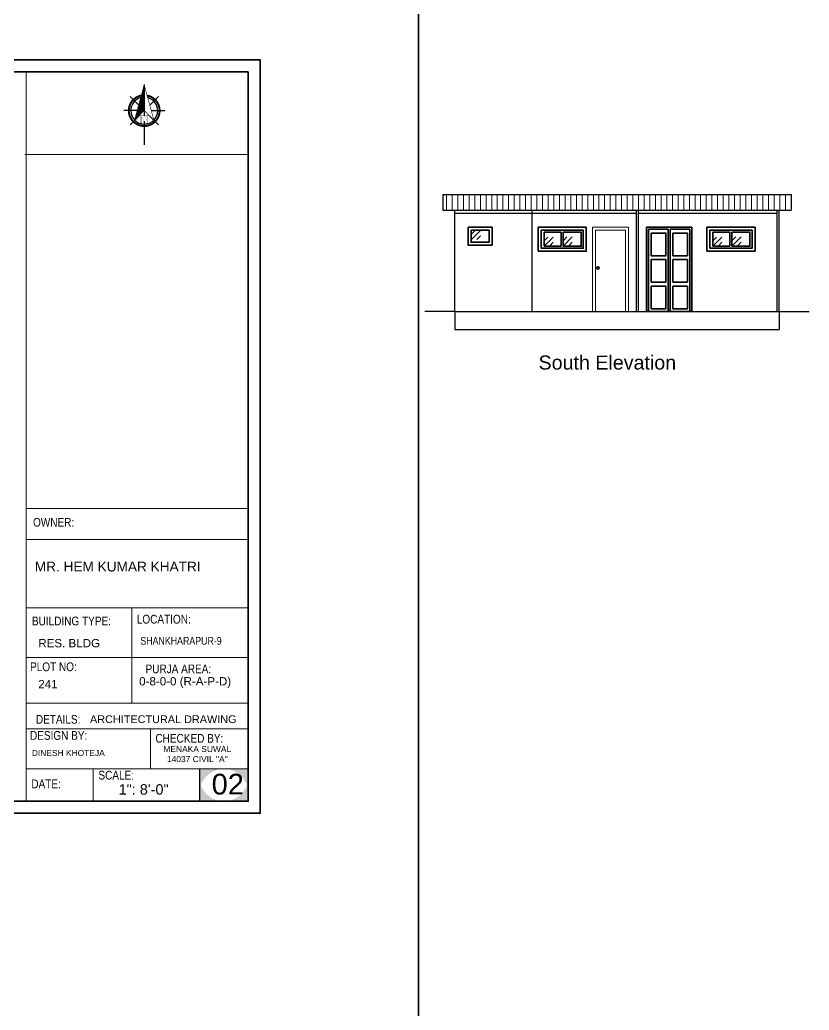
# Model space of a CAD drawing. Header units: inches. Extents: x 376358 to 406049, y -63575 to -53607.
# Drawn here: x 397013 to 397799, y -62488 to -61501 of the extents above; entities that cross this region are included whole.
import ezdxf

# ---------------------------------------------------------------- set-up
doc = ezdxf.new("R2010")
doc.units = ezdxf.units.IN
doc.header["$LTSCALE"] = 2
doc.header["$MEASUREMENT"] = 0
doc.layers.get('0').update_dxf_attribs({"linetype": 'CONTINUOUS'})
for name, color, linetype, lineweight in [('DIMENTION', 140, 'CONTINUOUS', 0), ('door', 20, 'CONTINUOUS', 35), ('Rebars', 1, 'CONTINUOUS', 13), ('Siteplan', 7, 'CONTINUOUS', 30), ('steps', 253, 'CONTINUOUS', 20), ('TEXT', 181, 'CONTINUOUS', 25)]:
    doc.layers.add(name, color=color, linetype=linetype, lineweight=lineweight)
doc.layers.add('Normal Wall', color=7, linetype='CONTINUOUS', lineweight=35, true_color=0xffaf89)
doc.layers.add('Rear Wall', color=7, linetype='CONTINUOUS', lineweight=20, true_color=0xd4e480)
doc.styles.get("Standard").update_dxf_attribs({"font": 'ARIALN.TTF'})
doc.styles.add('SwissBT', font='swiss.ttf', dxfattribs={"height": 12})

# ---------------------------------------------------------------- blocks, each defined once
blk = doc.blocks.new('*X29')
at = {"color": 0}
for p, q in [((146.75, -411.68), (147.62, -410.82)), ((146.95, -410.95), (147.62, -410.29)), ((147.15, -410.22), (147.62, -409.76)), ((147.35, -409.49), (147.62, -409.23)), ((147.55, -408.76), (147.62, -408.7)), ((144.76, -418.98), (147.62, -416.12)), ((144.96, -418.25), (147.62, -415.59)), ((145.16, -417.52), (147.62, -415.06)), ((145.36, -416.79), (147.62, -414.53)), ((145.56, -416.06), (147.62, -414)), ((145.76, -415.33), (147.62, -413.47)), ((145.96, -414.6), (147.62, -412.94)), ((146.16, -413.87), (147.62, -412.41)), ((146.36, -413.14), (147.62, -411.88)), ((146.55, -412.41), (147.62, -411.35)), ((142.76, -426.28), (147.62, -421.42)), ((142.96, -425.55), (147.62, -420.89)), ((143.16, -424.82), (147.62, -420.36)), ((143.36, -424.09), (147.62, -419.83)), ((143.56, -423.36), (147.62, -419.3)), ((143.76, -422.63), (147.62, -418.77)), ((143.96, -421.9), (147.62, -418.24)), ((144.16, -421.17), (147.62, -417.71)), ((144.36, -420.44), (147.62, -417.18)), ((144.56, -419.71), (147.62, -416.65))]:
    blk.add_line(p, q, dxfattribs=at)
blk = doc.blocks.new('NORTH_15')
for p, q in [((0, 3.66), (0, 10.62)), ((-2.87, 2.87), (-7.37, 7.37)), ((2.87, 2.87), (7.37, 7.37)), ((-13.37, 0), (2.72, 0)), ((5.49, 0), (17.83, 0)), ((-2.87, -2.87), (-7.37, -7.37)), ((0, -3.66), (0, -10.62)), ((2.87, -2.87), (7.37, -7.37))]:
    blk.add_line(p, q)
for points, const_width in [([(4.96, -5.01), (-13.37, 0), (4.9, 5), (0, 0), (4.96, -5.01)], 0.3), ([(5.93, -1.55), (6, -1.55), (6.07, -1.54), (6.13, -1.53), (6.17, -1.52), (6.22, -1.51), (6.26, -1.49), (6.28, -1.47), (6.3, -1.45), (6.32, -1.42), (6.33, -1.39), (6.35, -1.34), (6.36, -1.29), (6.37, -1.23), (6.38, -1.16), (6.38, -1.08), (6.38, -1), (6.54, -1), (6.54, -2.34), (6.38, -2.34), (6.38, -2.3), (6.38, -2.23), (6.38, -2.16), (6.37, -2.09), (6.36, -2.04), (6.35, -1.99), (6.33, -1.95), (6.32, -1.91), (6.3, -1.88), (6.28, -1.86), (6.26, -1.83), (6.22, -1.81), (6.18, -1.8), (6.13, -1.78), (6.07, -1.77), (6.01, -1.76), (5.95, -1.76), (2.66, -1.76), (2.66, -2.34), (2.5, -2.34), (2.5, -0.16), (4.71, 1.44), (3.14, 1.44), (3.07, 1.44), (3, 1.43), (2.94, 1.42), (2.89, 1.41), (2.85, 1.4), (2.81, 1.38), (2.78, 1.36), (2.76, 1.34), (2.74, 1.31), (2.72, 1.27), (2.7, 1.22), (2.69, 1.17), (2.68, 1.11), (2.67, 1.04), (2.66, 0.97), (2.66, 0.89), (2.66, 0.87), (2.5, 0.87), (2.5, 2.21), (2.66, 2.21), (2.66, 2.17), (2.66, 2.09), (2.67, 2.03), (2.68, 1.97), (2.69, 1.91), (2.7, 1.86), (2.71, 1.82), (2.73, 1.78), (2.75, 1.76), (2.77, 1.74), (2.8, 1.72), (2.85, 1.7), (2.89, 1.68), (2.94, 1.67), (3, 1.66), (3.07, 1.66), (3.14, 1.66), (6.54, 1.66), (6.54, 0.75), (3.33, -1.55), (5.93, -1.55), (5.93, -1.55)], 0.1)]:
    blk.add_lwpolyline(points, dxfattribs=dict(const_width=const_width))
at = {"const_width": 1}
for points in [[(0, -8, 1), (0, 8, 0.359415), (-7.86, 1.52, 1)], [(-7.86, -1.52, 0.359415), (0, -8, 1)]]:
    blk.add_lwpolyline(points, format="xyb", dxfattribs=at)
for start, end in [(90, 164.973), (270, 90), (195.027, 270)]:
    blk.add_arc((0, 0), 7, start, end)
at = {"rotation": 90}
blk.add_blockref('*X29', (-421.89, -147.62), dxfattribs=at)
blk = doc.blocks.new('A$C0BDB7EE9')
at = {"layer": 'Siteplan', "xscale": 2.999999999999779, "yscale": 2.999999999999779, "zscale": 2.999999999999779, "rotation": 247.8612575918487}
blk.add_blockref('NORTH_15', (20.2, 49.5), dxfattribs=at)
blk = doc.blocks.new('A$C327B4BBD')
at = {"layer": 'DIMENTION', "ltscale": 0.3, "xscale": 1.171875000000082, "yscale": 1.171875000000082, "zscale": 1.171875000000082, "rotation": 112.1387424081494}
blk.add_blockref('A$C0BDB7EE9', (16.1, 0), dxfattribs=at)

msp = doc.modelspace()

# ---------------------------------------------------------------- hatches: boundary and pattern name
msp.add_hatch(color=0).paths.add_polyline_path([(397240.59, -62247.28), (397216.28, -62247.28, -0.414214), (397240.59, -62271.59)])
at = {"layer": 'door', "ltscale": 0.5}
h = msp.add_hatch(dxfattribs=at)
h.set_pattern_fill('GOST_GLASS', color=256, scale=2.5)
h.set_pattern_definition([(45, (35608.079, -10765.673), (21.21320344, 0), [12.5, -17.5]), (45, (35613.382, -10765.673), (21.21320344, 0), [5, -25]), (45, (35608.079, -10760.37), (21.21320344, 0), [5, -25])])
h.paths.add_polyline_path([(397480.38, -61710.49), (397462.38, -61710.49), (397462.38, -61722.49), (397480.38, -61722.49)])
h = msp.add_hatch(dxfattribs=at)
h.set_pattern_fill('GOST_GLASS', color=256, scale=2.5)
h.set_pattern_definition([(45, (35001.753, -31051.81), (21.21320344, 0), [12.5, -17.5]), (45, (35007.056, -31051.81), (21.21320344, 0), [5, -25]), (45, (35001.753, -31046.507), (21.21320344, 0), [5, -25])])
h.paths.add_polyline_path([(397552.21, -61712.58), (397535.21, -61712.4), (397535.21, -61726.49), (397552.21, -61726.68)])
h = msp.add_hatch(dxfattribs=at)
h.set_pattern_fill('GOST_GLASS', color=256, scale=2.5)
h.set_pattern_definition([(45, (35020.753, -31051.625), (21.21320344, 0), [12.5, -17.5]), (45, (35026.056, -31051.625), (21.21320344, 0), [5, -25]), (45, (35020.753, -31046.322), (21.21320344, 0), [5, -25])])
h.paths.add_polyline_path([(397572.21, -61712.49), (397554.21, -61712.49), (397554.21, -61726.49), (397572.21, -61726.49)])
h = msp.add_hatch(dxfattribs=at)
h.set_pattern_fill('GOST_GLASS', color=256, scale=2.5)
h.set_pattern_definition([(45, (35169.753, -31051.81), (21.21320344, 0), [12.5, -17.5]), (45, (35175.056, -31051.81), (21.21320344, 0), [5, -25]), (45, (35169.753, -31046.507), (21.21320344, 0), [5, -25])])
h.paths.add_polyline_path([(397720.21, -61712.58), (397703.21, -61712.4), (397703.21, -61726.49), (397720.21, -61726.68)])
h = msp.add_hatch(dxfattribs=at)
h.set_pattern_fill('GOST_GLASS', color=256, scale=2.5)
h.set_pattern_definition([(45, (35188.753, -31051.625), (21.21320344, 0), [12.5, -17.5]), (45, (35194.056, -31051.625), (21.21320344, 0), [5, -25]), (45, (35188.753, -31046.322), (21.21320344, 0), [5, -25])])
h.paths.add_polyline_path([(397740.21, -61712.49), (397722.21, -61712.49), (397722.21, -61726.49), (397740.21, -61726.49)])
at = {"layer": 'steps', "ltscale": 0.3}
h = msp.add_hatch(dxfattribs=at)
h.set_pattern_fill('ANSI31', scale=45, angle=45)
h.set_pattern_definition([(90, (-2848.3163, -1053.388), (-5.625, 0), [])])
h.paths.add_polyline_path([(397781.15, -61674.9), (397434.38, -61674.9), (397434.38, -61690.38), (397781.15, -61690.38)])
at = {"layer": 'TEXT'}
for points in [[(397216.28, -62247.28), (397191.97, -62247.28), (397191.97, -62271.59, -0.414214)], [(397216.28, -62247.28), (397191.97, -62247.28), (397191.97, -62271.59, -0.414214)], [(397240.59, -62247.28), (397216.28, -62247.28, -0.414214), (397240.59, -62271.59)], [(397191.97, -62255.09), (397191.97, -62279.4), (397216.28, -62279.4, -0.414214)], [(397191.97, -62255.09), (397191.97, -62279.4), (397216.28, -62279.4, -0.414214)], [(397240.59, -62255.09, -0.414214), (397216.28, -62279.4), (397240.59, -62279.4)], [(397240.59, -62255.09, -0.414214), (397216.28, -62279.4), (397240.59, -62279.4)]]:
    msp.add_hatch(color=0, dxfattribs=at).paths.add_polyline_path(points)

# ---------------------------------------------------------------- linework, layer by layer
at = {"ltscale": 0.5}
for p, q in [((397434.38, -61674.9), (397781.15, -61674.9)), ((397434.38, -61674.9), (397434.38, -61690.38)), ((397781.15, -61674.9), (397781.15, -61690.38)), ((397434.38, -61690.38), (397781.15, -61690.38)), ((397446.38, -61791.49), (397446.38, -61690.38)), ((397523.15, -61791.49), (397523.15, -61690.38)), ((397627.27, -61791.49), (397627.27, -61690.38)), ((397629.27, -61791.49), (397629.27, -61690.38)), ((397767.15, -61791.49), (397767.15, -61690.38)), ((397769.15, -61791.49), (397769.15, -61690.38)), ((397446.38, -61693.49), (397627.27, -61693.49)), ((397629.27, -61693.49), (397767.15, -61693.49)), ((397446.38, -61791.49), (397416.38, -61791.49)), ((397446.38, -61791.49), (397769.15, -61791.49)), ((397446.38, -61791.49), (397446.38, -61809.49)), ((397769.15, -61791.49), (397799.15, -61791.49)), ((397769.15, -61791.49), (397769.15, -61809.49)), ((397446.38, -61809.49), (397769.15, -61809.49))]:
    msp.add_line(p, q, dxfattribs=at)
at = {"color": 0}
msp.add_line((397191.97, -62247.28), (397191.97, -62279.4), dxfattribs=at)
msp.add_line((397191.97, -62247.28), (397191.97, -62279.4), dxfattribs=at)
at = {"layer": 'door', "ltscale": 0.5}
for p, q in [((397637.27, -61707.49), (397637.27, -61791.49)), ((397682.27, -61707.49), (397637.27, -61707.49)), ((397637.27, -61707.49), (397637.27, -61791.49)), ((397682.27, -61707.49), (397637.27, -61707.49)), ((397639.27, -61709.49), (397639.27, -61791.49)), ((397658.77, -61709.49), (397639.27, -61709.49)), ((397639.27, -61709.49), (397639.27, -61791.49)), ((397658.77, -61709.49), (397639.27, -61709.49)), ((397658.77, -61791.49), (397658.77, -61709.49)), ((397680.27, -61709.49), (397660.77, -61709.49)), ((397680.27, -61709.49), (397660.77, -61709.49)), ((397660.77, -61791.49), (397660.77, -61709.49)), ((397680.27, -61791.49), (397680.27, -61709.49)), ((397680.27, -61791.49), (397680.27, -61709.49)), ((397682.27, -61791.49), (397682.27, -61707.49)), ((397682.27, -61791.49), (397682.27, -61707.49)), ((397535.21, -61712.49), (397535.21, -61726.49)), ((397552.21, -61712.49), (397552.21, -61726.49)), ((397554.21, -61712.49), (397554.21, -61726.49)), ((397703.21, -61712.49), (397703.21, -61726.49)), ((397720.21, -61712.49), (397720.21, -61726.49)), ((397722.21, -61712.49), (397722.21, -61726.49)), ((397637.27, -61791.49), (397682.27, -61791.49))]:
    msp.add_line(p, q, dxfattribs=at)
for points in [[(397459.38, -61707.49), (397483.38, -61707.49), (397483.38, -61725.49), (397459.38, -61725.49)], [(397462.38, -61710.49), (397480.38, -61710.49), (397480.38, -61722.49), (397462.38, -61722.49)], [(397529.21, -61731.49), (397577.21, -61731.49), (397577.21, -61707.49), (397529.21, -61707.49)], [(397532.21, -61728.49), (397574.21, -61728.49), (397574.21, -61710.49), (397532.21, -61710.49)], [(397697.21, -61731.49), (397745.21, -61731.49), (397745.21, -61707.49), (397697.21, -61707.49)], [(397700.21, -61728.49), (397742.21, -61728.49), (397742.21, -61710.49), (397700.21, -61710.49)], [(397641.89, -61713.42), (397656.41, -61713.42), (397656.41, -61735.91), (397641.89, -61735.91)], [(397663.39, -61713.42), (397677.91, -61713.42), (397677.91, -61735.91), (397663.39, -61735.91)], [(397641.89, -61739.72), (397656.41, -61739.72), (397656.41, -61762.22), (397641.89, -61762.22)], [(397663.39, -61739.72), (397677.91, -61739.72), (397677.91, -61762.22), (397663.39, -61762.22)], [(397641.89, -61766.27), (397656.41, -61766.27), (397656.41, -61788.77), (397641.89, -61788.77)], [(397663.39, -61766.27), (397677.91, -61766.27), (397677.91, -61788.77), (397663.39, -61788.77)]]:
    msp.add_lwpolyline(points, close=True, dxfattribs=at)
for points in [[(397552.21, -61712.49), (397535.21, -61712.49)], [(397554.21, -61726.49), (397572.21, -61726.49), (397572.21, -61712.49), (397554.21, -61712.49)], [(397720.21, -61712.49), (397703.21, -61712.49)], [(397722.21, -61726.49), (397740.21, -61726.49), (397740.21, -61712.49), (397722.21, -61712.49)], [(397535.21, -61726.49), (397552.21, -61726.49)], [(397703.21, -61726.49), (397720.21, -61726.49)]]:
    msp.add_lwpolyline(points, dxfattribs=at)
msp.add_circle((397588.79, -61748.18), 1.12, dxfattribs=at)
at = {"layer": 'Normal Wall', "color": 3}
msp.add_lwpolyline([(396107.37, -59581.67), (397410.19, -59581.67), (397410.19, -63574.78), (396107.37, -63574.78)], close=True, dxfattribs=at)
at = {"layer": 'Normal Wall'}
for points in [[(396194.5, -61540.78), (397252.5, -61540.78), (397252.5, -62291.31), (396194.5, -62291.31)], [(396194.5, -61540.78), (397252.5, -61540.78), (397252.5, -62291.31), (396194.5, -62291.31)], [(397240.59, -61552.69), (396218.31, -61552.69), (396218.31, -62279.4), (397240.59, -62279.4)], [(397240.59, -61552.69), (396218.31, -61552.69), (396218.31, -62279.4), (397240.59, -62279.4)]]:
    msp.add_lwpolyline(points, close=True, dxfattribs=at)
at = {"layer": 'Rear Wall'}
for p, q in [((397019.17, -61996.96), (397019.17, -61552.69)), ((397017.99, -61634.99), (397240.59, -61634.99)), ((397019.17, -61987.7), (397240.59, -61987.7)), ((397019.17, -61987.7), (397240.59, -61987.7)), ((397019.17, -61987.7), (397240.59, -61987.7)), ((397019.17, -61987.7), (397240.59, -61987.7)), ((397019.17, -62018.5), (397240.59, -62018.5)), ((397019.17, -62018.5), (397240.59, -62018.5)), ((397019.17, -62086.56), (397240.59, -62086.56)), ((397019.17, -62086.56), (397240.59, -62086.56)), ((397124.44, -62086.56), (397124.44, -62172.46)), ((397124.44, -62086.56), (397124.44, -62181.73)), ((397019.17, -62136.05), (397240.59, -62136.05)), ((397019.17, -62136.05), (397240.59, -62136.05)), ((397019.17, -62181.73), (397240.59, -62181.73)), ((397019.17, -62207.16), (397240.59, -62207.16)), ((397019.17, -62207.16), (397240.59, -62207.16)), ((397143.02, -62247.28), (397143.02, -62207.16)), ((397143.02, -62247.28), (397143.02, -62207.16)), ((397019.17, -62247.28), (397240.59, -62247.28)), ((397019.17, -62247.28), (397240.59, -62247.28)), ((397085.91, -62247.28), (397085.91, -62279.4)), ((397085.91, -62247.28), (397085.91, -62279.4))]:
    msp.add_line(p, q, dxfattribs=at)
msp.add_lwpolyline([(397019.17, -61987.7), (397240.59, -61987.7), (397240.59, -62279.4), (397019.17, -62279.4)], close=True, dxfattribs=at)
msp.add_lwpolyline([(397019.17, -61987.7), (397240.59, -61987.7), (397240.59, -62279.4), (397019.17, -62279.4)], close=True, dxfattribs=at)
at = {"layer": 'steps', "color": 7, "ltscale": 0.3}
for p, q in [((397583.27, -61791.49), (397583.27, -61707.49)), ((397583.27, -61707.49), (397619.27, -61707.49)), ((397586.27, -61791.49), (397586.27, -61710.49)), ((397586.27, -61710.49), (397616.27, -61710.49)), ((397616.27, -61710.49), (397616.27, -61791.49)), ((397619.27, -61707.49), (397619.27, -61791.49))]:
    msp.add_line(p, q, dxfattribs=at)

# ---------------------------------------------------------------- block references
at = {"layer": 'Rebars', "xscale": 0.5459999999999999, "yscale": 0.5459999999999999, "zscale": 0.5459999999999999, "rotation": 270}
msp.add_blockref('A$C327B4BBD', (397136.87, -61616.77), dxfattribs=at)

# ---------------------------------------------------------------- texts
at = {"color": 0}
for s, p in [('OWNER:', (397026.17, -62005.84)), ('LOCATION:', (397129.51, -62102.39))]:
    msp.add_text(s, height=8.704, dxfattribs=at).set_placement(p)
at = {"color": 7, "linetype": 'ByBlock', "lineweight": 5, "insert": (397598.15, -61842.41), "char_height": 14, "width": 235.547, "attachment_point": 5}
msp.add_mtext('{\\fArial CE|b0|i0|c0|p34;South Elevation}', dxfattribs=at)
at = {"layer": 'TEXT', "color": 0}
for s, height, p in [('OWNER:', 8.704, (397026.17, -62005.84)), ('LOCATION:', 8.704, (397129.51, -62102.39)), ('CHECKED BY:', 8.7044, (397148.08, -62221.08)), ('CHECKED BY:', 8.7044, (397148.08, -62221.08)), ('SCALE:', 8.704, (397091.31, -62257.81)), ('SCALE:', 8.704, (397091.31, -62257.81))]:
    msp.add_text(s, height=height, dxfattribs=at).set_placement(p)
at = {"layer": 'TEXT', "color": 0, "linetype": 'ByBlock', "style": 'SwissBT'}
for s, insert, char_height, width, attachment_point in [('MR. HEM KUMAR KHATRI', (397110.51, -62040.75), 9.72, 217.5111, 2), ('ARCHITECTURAL DRAWING', (397082.9, -62193.81), 7.7396, 268.5322, 1), ('DINESH KHOTEJA', (397024.96, -62228.3), 6, 201.5276, 1), ('MENAKA SUWAL\\P14037 CIVIL "A"', (397189.76, -62224.43), 6, 88.5492, 2)]:
    msp.add_mtext(s, dxfattribs=dict(at, insert=insert, char_height=char_height, width=width, attachment_point=attachment_point))
at = {"layer": 'TEXT', "color": 0, "attachment_point": 1}
for s, insert, char_height, width in [('BUILDING TYPE:', (397025.09, -62095.47), 8.7044, 148.5551), ('BUILDING TYPE:', (397025.09, -62095.47), 8.7044, 148.5551), ('PLOT NO: ', (397023.19, -62141.08), 8.704, 138.0271), ('PLOT NO: ', (397023.19, -62141.08), 8.704, 138.0271), ('PURJA AREA:', (397138.2, -62143.19), 8.7044, 197.5821), ('PURJA AREA:', (397138.2, -62143.19), 8.7044, 197.5821), ('DETAILS: ', (397029, -62193.47), 8.704, 138.0271), ('DESIGN BY:', (397023.15, -62209.52), 8.704, 138.0271), ('DESIGN BY:', (397023.15, -62209.52), 8.704, 138.0271), ('DATE:', (397024.5, -62257.75), 8.704, 34.8177)]:
    msp.add_mtext(s, dxfattribs=dict(at, insert=insert, char_height=char_height, width=width))
at = {"layer": 'TEXT', "color": 0, "style": 'SwissBT'}
for s, insert, char_height, width, attachment_point in [('RES. BLDG', (397031.41, -62117.77), 8.256, 163.2142, 1), ('RES. BLDG', (397031.41, -62117.77), 8.256, 163.2142, 1), ('241', (397031.41, -62158.59), 8.256, 163.2142, 1), ('0-8-0-0 (R-A-P-D)', (397177.66, -62155.76), 8.2555, 163.2142, 2), ('02', (397204.08, -62252.05), 20.639, 20.1585, 1)]:
    msp.add_mtext(s, dxfattribs=dict(at, insert=insert, char_height=char_height, width=width, attachment_point=attachment_point))
at = {"layer": 'TEXT', "color": 0, "linetype": 'ByBlock', "insert": (397133.04, -62115.74), "char_height": 7.6711, "attachment_point": 1}
msp.add_mtext_dynamic_manual_height_columns('SHANKHARAPUR-9', width=381.0351, gutter_width=1.53, heights=[0], dxfattribs=at)
at = {"layer": 'TEXT', "color": 0, "ltscale": 0.5, "insert": (397111.39, -62262.46), "char_height": 10.319, "width": 127.5344, "attachment_point": 1, "style": 'SwissBT'}
msp.add_mtext('1": 8\'-0"', dxfattribs=at)
msp.add_mtext('1": 8\'-0"', dxfattribs=at)

doc.saveas('drawing.dxf')
